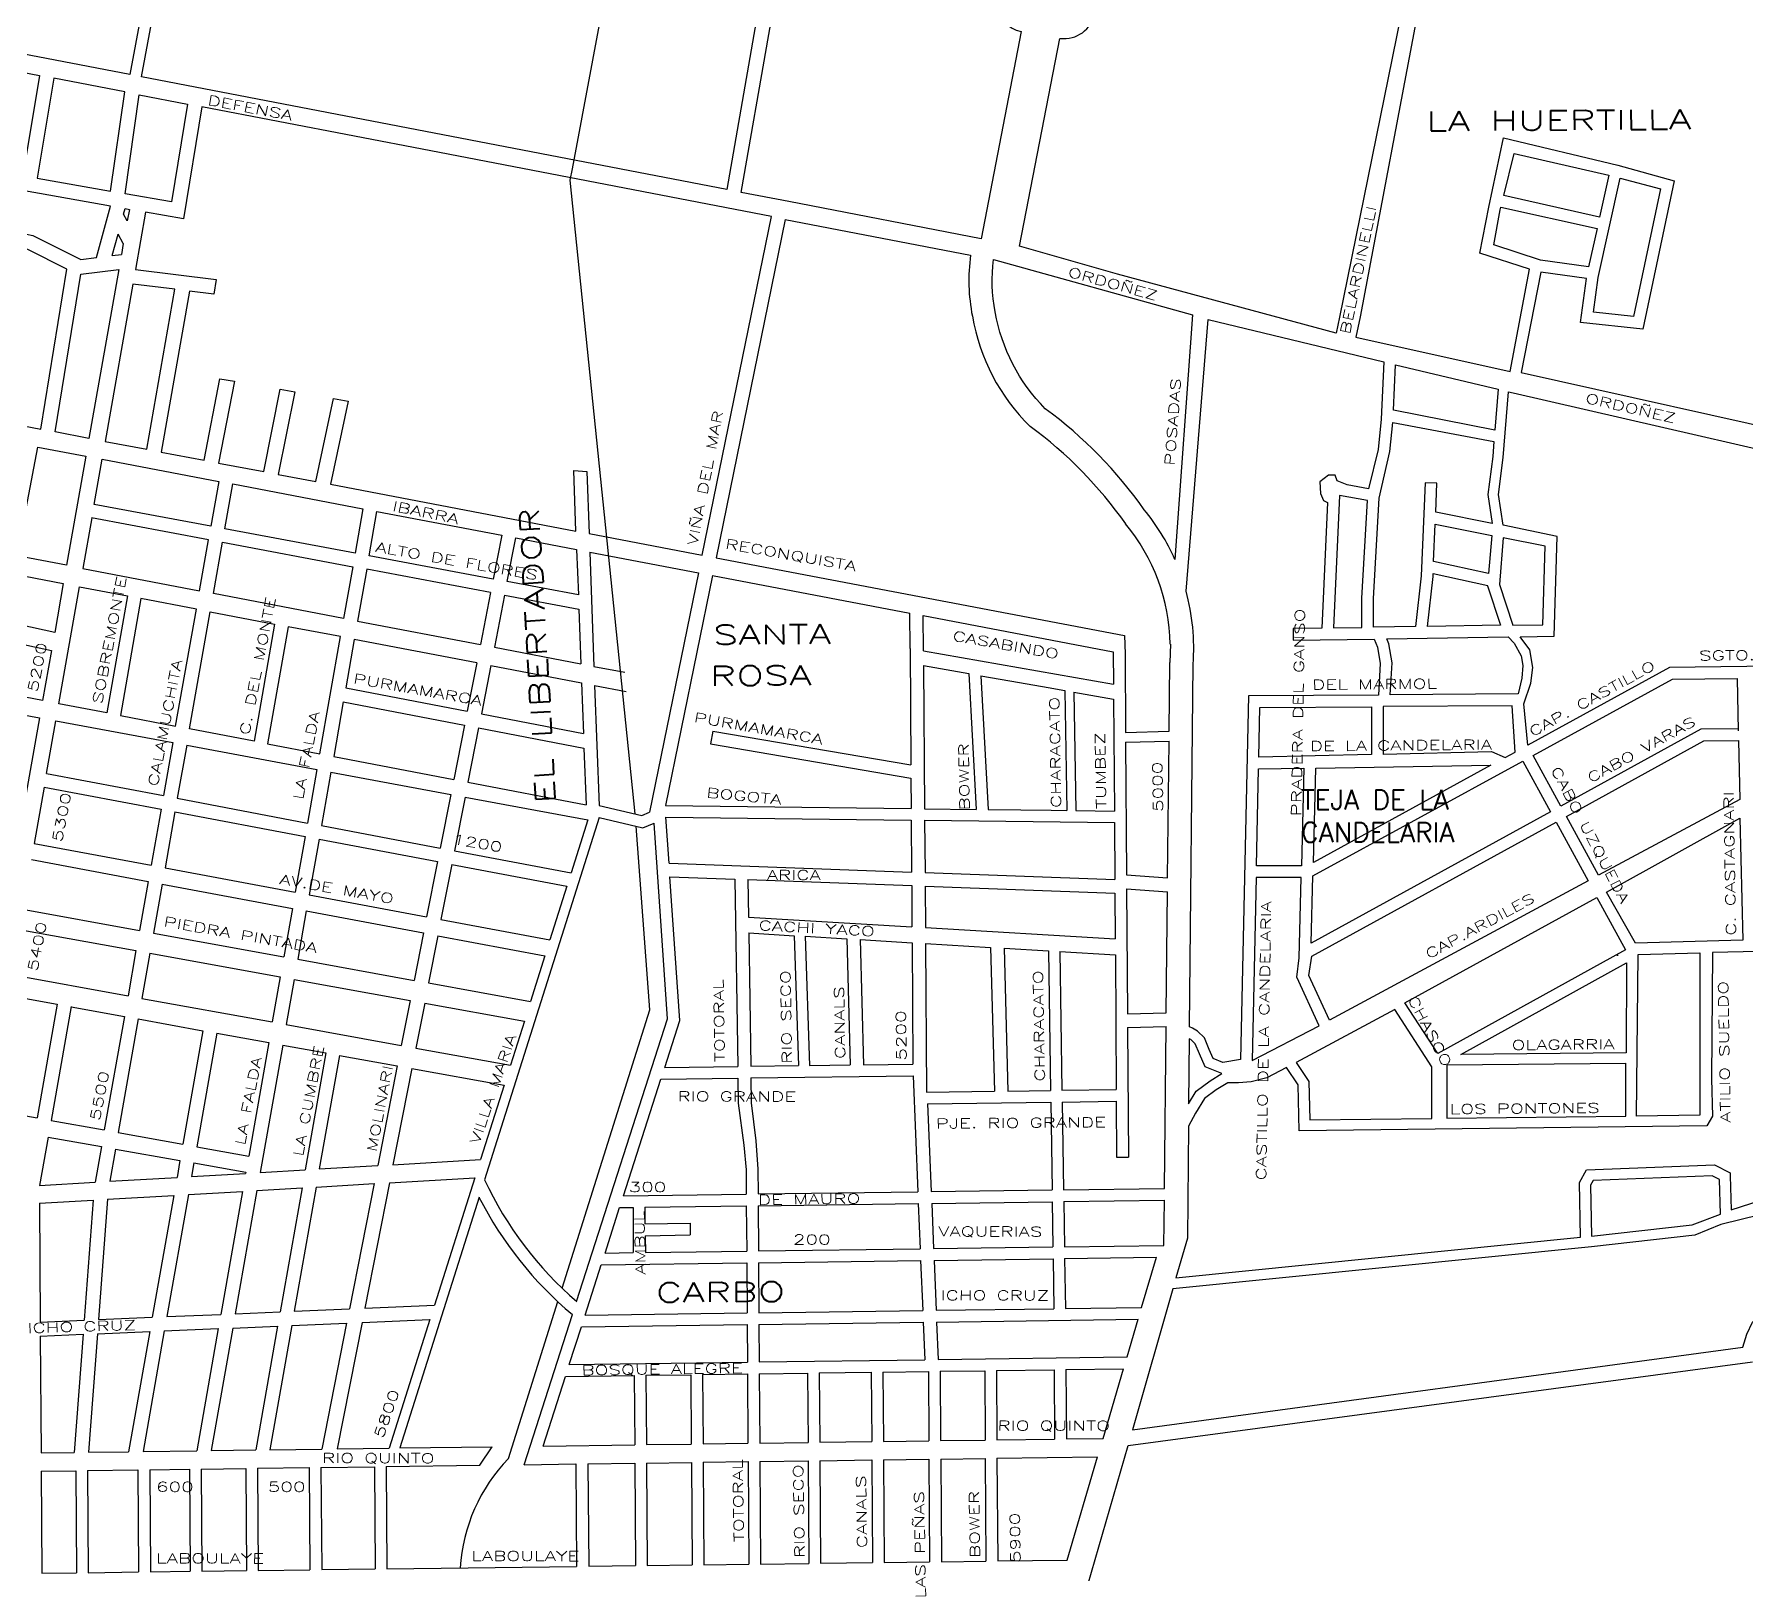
# Model space of a CAD drawing. Header units: millimetres. Extents: x 4374322 to 4409026, y 6503580 to 6534206.
# Drawn here: x 4384758 to 4386509, y 6516942 to 6518517 of the extents above; entities that cross this region are included whole.
import ezdxf

# ---------------------------------------------------------------- set-up
doc = ezdxf.new("R2010")
doc.units = ezdxf.units.MM
for name, color, linetype in [('CANAL', 252, 'Continuous'), ('LINEA CALLE', 252, 'Continuous'), ('NOMBRE BARRIO', 8, 'Continuous'), ('NOMBRE CALLE', 252, 'Continuous')]:
    doc.layers.add(name, color=color, linetype=linetype)
doc.styles.add('ROMANS', font='romans')

msp = doc.modelspace()

# ---------------------------------------------------------------- linework, layer by layer
at = {"layer": 'CANAL', "transparency": 33554687}
msp.add_line((4385242.8, 6517059.6), (4385293.5, 6517220.2), dxfattribs=at)
for points in [[(4385308.3, 6518379.2), (4385339.3, 6518543.3), (4385369.8, 6518823.6), (4385254.4, 6519023.9), (4385194, 6519124.2), (4385034.9, 6519175.5), (4384906.5, 6519228.5), (4384826, 6519305.9)], [(4385297.8, 6517233.9), (4385387.5, 6517518.6), (4385373.6, 6517706.7)]]:
    msp.add_lwpolyline(points, dxfattribs=at)
msp.add_arc((4385369.9, 6516936.8), 176.7, 135.9764, 176.4483, dxfattribs=at)
at = {"layer": 'LINEA CALLE', "transparency": 33554687}
for p, q in [((4386203.5, 6518770.7), (4386093.2, 6518227.6)), ((4386217, 6518770.8), (4386114.3, 6518228)), ((4384821.3, 6518288.5), (4384835.7, 6518341.2)), ((4384849, 6518332.9), (4384850.6, 6518338.6)), ((4384852.9, 6518326), (4384849, 6518332.9)), ((4384850.6, 6518338.6), (4384855, 6518337.8)), ((4384855, 6518337.8), (4384852.9, 6518326)), ((4385526.2, 6518327.6), (4385455.4, 6517981.4)), ((4385526.2, 6518327.6), (4385715.8, 6518291.1)), ((4384837.4, 6518290.5), (4384843.4, 6518312.4)), ((4384848.8, 6518302.9), (4384843.4, 6518312.4)), ((4384837.4, 6518290.5), (4384846.9, 6518291.7)), ((4384848.8, 6518302.9), (4384846.9, 6518291.7)), ((4385326.1, 6517987.2), (4385330.4, 6517870.2)), ((4385326.1, 6517987.2), (4385437.5, 6517966)), ((4385455.4, 6517981.4), (4385873.4, 6517901.9)), ((4385437.5, 6517966), (4385387.4, 6517720.9)), ((4385451.7, 6517963.3), (4385403.6, 6517727.8)), ((4385451.7, 6517963.3), (4385653.7, 6517924.8)), ((4385224.7, 6517945.8), (4385214.2, 6517892.5)), ((4385239, 6517943.1), (4385228.5, 6517889.7)), ((4385239, 6517943.1), (4385315, 6517928.9)), ((4385315, 6517928.9), (4385317.1, 6517872.7)), ((4385653.9, 6517888.5), (4385653.7, 6517924.8)), ((4385667.6, 6517886.1), (4385667.4, 6517922.2)), ((4385667.4, 6517922.2), (4385861.8, 6517885.2)), ((4385228.5, 6517889.7), (4385317.1, 6517872.7)), ((4385653.9, 6517888.5), (4385654.7, 6517769.4)), ((4385667.6, 6517886.1), (4385862, 6517851.9)), ((4385873.4, 6517901.9), (4385873.8, 6517882.9)), ((4385920.2, 6517893), (4385919.7, 6517874.2)), ((4385210.5, 6517873.8), (4385200.7, 6517824.3)), ((4385224.9, 6517871), (4385215.2, 6517821.5)), ((4385224.9, 6517871), (4385317.8, 6517853.2)), ((4385330.4, 6517870.2), (4385362, 6517864.1)), ((4385667.7, 6517871), (4385713.9, 6517862.8)), ((4385667.7, 6517871), (4385668.7, 6517724.5)), ((4385861.8, 6517885.2), (4385862, 6517851.9)), ((4385873.8, 6517882.9), (4385874.3, 6517802.7)), ((4385919, 6517803.9), (4385919.7, 6517874.2)), ((4385317.8, 6517853.2), (4385319.7, 6517801.4)), ((4385331.1, 6517850.7), (4385363.4, 6517844.5)), ((4385331.1, 6517850.7), (4385335.6, 6517727.8)), ((4385713.9, 6517862.8), (4385721.4, 6517723.8)), ((4385726.4, 6517860.6), (4385765.7, 6517853.7)), ((4385726.4, 6517860.6), (4385733.8, 6517723.7)), ((4385765.7, 6517853.7), (4385795.3, 6517848.5)), ((4385073.9, 6517833.8), (4385064.1, 6517778.1)), ((4385073.7, 6517833.9), (4385197.9, 6517810)), ((4385795.3, 6517848.5), (4385812.1, 6517845.6)), ((4385812.1, 6517845.6), (4385814.2, 6517722.7)), ((4385821.5, 6517843.9), (4385862.1, 6517836.8)), ((4385821.5, 6517843.9), (4385823.6, 6517722.6)), ((4385862.1, 6517836.8), (4385862.9, 6517722.1)), ((4385215.2, 6517821.5), (4385319.7, 6517801.4)), ((4385197.9, 6517810), (4385187, 6517754.5)), ((4385212.4, 6517807.3), (4385201.5, 6517751.8)), ((4385212.4, 6517807.3), (4385320.2, 6517786.6)), ((4385452, 6517803.9), (4385449.8, 6517790.9)), ((4385452, 6517803.9), (4385654.7, 6517769.4)), ((4385874.3, 6517802.7), (4385919, 6517803.9)), ((4384899.4, 6517792.2), (4384889.8, 6517737.9)), ((4384913.7, 6517789.5), (4384904.1, 6517735.2)), ((4384913.7, 6517789.5), (4385047, 6517764.7)), ((4384996.3, 6517791.1), (4385049.8, 6517780.8)), ((4385320.2, 6517786.6), (4385322.4, 6517728.6)), ((4385449.8, 6517790.9), (4385654.8, 6517755.9)), ((4385874.4, 6517792.5), (4385918.9, 6517793.7)), ((4385874.4, 6517792.5), (4385875.3, 6517656.9)), ((4385917.4, 6517653.8), (4385918.9, 6517793.7)), ((4385047, 6517764.7), (4385037.3, 6517709.9)), ((4385064.1, 6517778.1), (4385187, 6517754.5)), ((4384767.9, 6517746.7), (4384757.7, 6517689.1)), ((4384767.9, 6517746.7), (4384887.4, 6517724)), ((4384770.3, 6517760.6), (4384889.8, 6517737.9)), ((4385061.2, 6517762.1), (4385051.5, 6517707.2)), ((4385061.2, 6517762.1), (4385184, 6517739.2)), ((4385201.5, 6517751.8), (4385322.4, 6517728.6)), ((4385654.8, 6517755.9), (4385655, 6517724.7)), ((4384904.1, 6517735.2), (4385037.3, 6517709.9)), ((4385184, 6517739.2), (4385173.1, 6517684.2)), ((4385198.5, 6517736.5), (4385187.7, 6517681.4)), ((4385198.5, 6517736.5), (4385324.3, 6517713.1)), ((4384887.4, 6517724), (4384877.3, 6517666.7)), ((4384901.6, 6517721.3), (4384891.5, 6517664)), ((4384901.6, 6517721.3), (4385034.8, 6517696.1)), ((4385335.6, 6517715.4), (4385218.5, 6517344.8)), ((4385324.3, 6517713.1), (4385307.1, 6517658.8)), ((4385403.6, 6517727.8), (4385655, 6517724.7)), ((4385407.2, 6517668.8), (4385404, 6517716)), ((4385404, 6517716), (4385655.1, 6517712.9)), ((4385655.1, 6517712.9), (4385655.5, 6517659.7)), ((4385668.7, 6517724.5), (4385721.4, 6517723.8)), ((4385668.8, 6517712.7), (4385669.2, 6517659.1)), ((4385668.8, 6517712.7), (4385863, 6517710.3)), ((4385733.8, 6517723.7), (4385767.1, 6517723.3)), ((4385767.1, 6517723.3), (4385798.1, 6517722.9)), ((4385798.1, 6517722.9), (4385814.2, 6517722.7)), ((4385823.6, 6517722.6), (4385862.9, 6517722.1)), ((4385034.8, 6517696.1), (4385024.8, 6517639)), ((4385049.1, 6517693.4), (4385039, 6517636.4)), ((4385049.1, 6517693.4), (4385170.4, 6517670.4)), ((4385051.5, 6517707.2), (4385173.1, 6517684.2)), ((4385405.6, 6517509.4), (4385391.9, 6517709.6)), ((4385863, 6517710.3), (4385863.4, 6517652)), ((4384757.7, 6517689.1), (4384877.3, 6517666.7)), ((4385187.7, 6517681.4), (4385307.1, 6517658.8)), ((4384754.8, 6517672.6), (4384874.4, 6517650.2)), ((4384891.5, 6517664), (4385024.8, 6517639)), ((4385170.4, 6517670.4), (4385159.2, 6517613.8)), ((4385185, 6517667.6), (4385173.9, 6517611.1)), ((4385185, 6517667.6), (4385302.8, 6517645.2)), ((4385407.2, 6517668.8), (4385655.5, 6517659.7)), ((4385669.2, 6517659.1), (4385863.4, 6517652)), ((4384874.4, 6517650.2), (4384865.5, 6517599.9)), ((4384888.6, 6517647.5), (4384879.7, 6517597.3)), ((4384888.6, 6517647.5), (4385021.9, 6517622.6)), ((4385302.8, 6517645.2), (4385285.4, 6517590.2)), ((4385408.1, 6517655), (4385474.7, 6517652.5)), ((4385418.2, 6517507.9), (4385408.1, 6517655)), ((4385474.7, 6517652.5), (4385477.5, 6517460.9)), ((4385488, 6517652.1), (4385655.6, 6517645.9)), ((4385488, 6517652.1), (4385488.5, 6517613.7)), ((4385655.6, 6517645.9), (4385655.8, 6517603.7)), ((4385669.3, 6517645.4), (4385669.5, 6517602.9)), ((4385669.3, 6517645.4), (4385863.4, 6517638.2)), ((4385875.3, 6517656.9), (4385917.4, 6517653.8)), ((4385875.4, 6517642.6), (4385876.3, 6517514.6)), ((4385875.4, 6517642.6), (4385917.3, 6517639.5)), ((4385039, 6517636.4), (4385159.2, 6517613.8)), ((4385863.4, 6517638.2), (4385863.8, 6517591.3)), ((4385916, 6517515.7), (4385917.3, 6517639.5)), ((4384745.8, 6517621.7), (4384865.5, 6517599.9)), ((4385021.9, 6517622.6), (4385013.1, 6517573.1)), ((4385036.1, 6517619.9), (4385027.4, 6517570.5)), ((4385036.1, 6517619.9), (4385156, 6517597.4)), ((4385173.9, 6517611.1), (4385285.4, 6517590.2)), ((4385488.5, 6517613.7), (4385655.8, 6517603.7)), ((4384742.1, 6517601.1), (4384861.8, 6517579.3)), ((4384879.7, 6517597.3), (4385013.1, 6517573.1)), ((4385156, 6517597.4), (4385146.4, 6517548.9)), ((4385170.7, 6517594.6), (4385161.2, 6517546.2)), ((4385170.7, 6517594.6), (4385280.3, 6517574.1)), ((4385488.8, 6517597.4), (4385490.8, 6517461)), ((4385488.8, 6517597.4), (4385535.4, 6517594.6)), ((4385535.4, 6517594.6), (4385539.7, 6517461.7)), ((4385546.6, 6517594), (4385589, 6517591.4)), ((4385546.6, 6517594), (4385550.9, 6517461.9)), ((4385589, 6517591.4), (4385592.5, 6517462.4)), ((4385602.7, 6517590.6), (4385655.9, 6517587.4)), ((4385602.7, 6517590.6), (4385606.2, 6517462.6)), ((4385669.5, 6517602.9), (4385863.8, 6517591.3)), ((4384861.8, 6517579.3), (4384853.7, 6517533.1)), ((4384876.1, 6517576.8), (4384867.9, 6517530.5)), ((4384876.1, 6517576.8), (4385009.5, 6517552.5)), ((4385027.4, 6517570.5), (4385146.4, 6517548.9)), ((4385280.3, 6517574.1), (4385265.5, 6517527.3)), ((4385655.9, 6517587.4), (4385656.8, 6517463.3)), ((4385669.6, 6517586.6), (4385670.7, 6517434.5)), ((4385669.6, 6517586.6), (4385736.2, 6517582.6)), ((4385736.2, 6517582.6), (4385740.2, 6517435.5)), ((4385750, 6517581.8), (4385795.4, 6517579.1)), ((4385750, 6517581.8), (4385753.9, 6517435.6)), ((4385795.4, 6517579.1), (4385797.6, 6517436.2)), ((4385807.1, 6517578.4), (4385863.9, 6517575)), ((4385807.1, 6517578.4), (4385809.3, 6517436.4)), ((4385863.9, 6517575), (4385864.8, 6517437.2)), ((4386377.2, 6517574.7), (4386378.5, 6517574.7)), ((4384734, 6517554.8), (4384853.7, 6517533.1)), ((4385009.5, 6517552.5), (4385001.3, 6517506.3)), ((4385023.8, 6517549.9), (4385015.6, 6517503.7)), ((4385023.8, 6517549.9), (4385142.4, 6517528.4)), ((4385161.2, 6517546.2), (4385265.5, 6517527.3)), ((4384730.3, 6517533.8), (4384781.3, 6517524.5)), ((4384781.3, 6517524.7), (4384760.7, 6517408.2)), ((4384795.6, 6517522.2), (4384775, 6517405.6)), ((4384795.5, 6517521.9), (4384850, 6517512)), ((4384867.9, 6517530.5), (4385001.3, 6517506.3)), ((4385142.4, 6517528.4), (4385133.3, 6517482.3)), ((4385157.2, 6517525.7), (4385148.1, 6517479.6)), ((4385157.2, 6517525.7), (4385259.2, 6517507.2)), ((4384850, 6517512), (4384829.4, 6517395.8)), ((4384864.2, 6517509.4), (4384843.7, 6517393.2)), ((4384864.2, 6517509.4), (4384930.3, 6517497.4)), ((4385015.6, 6517503.7), (4385133.3, 6517482.3)), ((4385259.2, 6517507.2), (4385244.9, 6517462)), ((4385312.7, 6517220.3), (4385405.6, 6517509.4)), ((4385402.8, 6517459.8), (4385418.2, 6517507.9)), ((4385876.3, 6517514.6), (4385916, 6517515.7)), ((4385876.4, 6517500.7), (4385915.9, 6517501.8)), ((4385876.4, 6517500.7), (4385877.2, 6517368.1)), ((4385914.2, 6517335.9), (4385915.9, 6517501.8)), ((4384930.3, 6517497.4), (4384909.8, 6517381.3)), ((4384944.5, 6517494.8), (4384924, 6517378.7)), ((4384944.5, 6517494.8), (4384997.6, 6517485.2)), ((4384997.6, 6517485.2), (4384977.1, 6517369.1)), ((4385011.9, 6517482.6), (4384988.9, 6517352.3)), ((4385011.9, 6517482.6), (4385056.1, 6517474.6)), ((4385056.1, 6517474.6), (4385035, 6517355)), ((4385069.9, 6517472.1), (4385049.3, 6517355.9)), ((4385069.9, 6517472.1), (4385129.2, 6517461.3)), ((4385148.1, 6517479.6), (4385244.9, 6517462)), ((4385129.2, 6517461.3), (4385109.1, 6517359.3)), ((4385144, 6517458.6), (4385124.7, 6517360.3)), ((4385144, 6517458.6), (4385238.4, 6517441.5)), ((4385360.6, 6517328.4), (4385398.9, 6517447.8)), ((4385398.9, 6517447.8), (4385477.7, 6517448.9)), ((4385402.8, 6517459.8), (4385477.5, 6517460.9)), ((4385477.7, 6517448.9), (4385478.1, 6517423.3)), ((4385490.8, 6517461), (4385539.7, 6517461.7)), ((4385490.9, 6517449), (4385656.9, 6517451.3)), ((4385490.9, 6517449), (4385491.3, 6517423.5)), ((4385550.9, 6517461.9), (4385592.5, 6517462.4)), ((4385606.2, 6517462.6), (4385656.8, 6517463.3)), ((4385656.9, 6517451.3), (4385661.8, 6517332.5)), ((4385238.4, 6517441.5), (4385214.4, 6517365.5)), ((4385670.7, 6517434.5), (4385740.2, 6517435.5)), ((4385753.9, 6517435.6), (4385797.6, 6517436.2)), ((4385809.3, 6517436.4), (4385864.8, 6517437.2)), ((4384709.7, 6517417.4), (4384760.7, 6517408.2)), ((4385478.1, 6517423.3), (4385483.7, 6517380.2)), ((4385491.3, 6517423.5), (4385496.2, 6517384.8)), ((4385671.8, 6517422.5), (4385797.8, 6517424.2)), ((4385671.8, 6517422.5), (4385675.5, 6517332.7)), ((4385797.8, 6517424.2), (4385799.2, 6517334.4)), ((4385809.5, 6517424.4), (4385864.9, 6517425.2)), ((4385809.5, 6517424.4), (4385810.9, 6517334.5)), ((4385864.9, 6517425.2), (4385865.2, 6517368.1)), ((4384775, 6517405.6), (4384829.4, 6517395.8)), ((4384772, 6517388.4), (4384763.2, 6517339.1)), ((4384772, 6517388.4), (4384826.4, 6517378.8)), ((4384826.4, 6517378.8), (4384820, 6517342.4)), ((4384843.7, 6517393.2), (4384909.8, 6517381.3)), ((4384924, 6517378.7), (4384977.1, 6517369.1)), ((4385483.7, 6517380.2), (4385486.1, 6517354.9)), ((4385496.2, 6517384.8), (4385498.1, 6517355.7)), ((4384840.7, 6517376.3), (4384834.9, 6517343.3)), ((4384840.7, 6517376.3), (4384906.8, 6517364.6)), ((4384906.8, 6517364.6), (4384903.8, 6517347.3)), ((4384921.1, 6517362.1), (4384918.7, 6517348.2)), ((4384921.1, 6517362.1), (4384974.2, 6517352.7)), ((4385124.7, 6517360.3), (4385214.4, 6517365.5)), ((4385865.2, 6517368.1), (4385877.2, 6517368.1)), ((4384834.9, 6517343.3), (4384903.8, 6517347.3)), ((4384918.7, 6517348.2), (4384974, 6517351.4)), ((4384974.2, 6517352.7), (4384974, 6517351.4)), ((4384988.9, 6517352.3), (4385035, 6517355)), ((4385049.3, 6517355.9), (4385109.1, 6517359.3)), ((4385121.1, 6517341.8), (4385208.5, 6517346.9)), ((4385208.5, 6517346.9), (4385167.2, 6517216.4)), ((4385486.1, 6517354.9), (4385486.3, 6517330.1)), ((4385498.1, 6517355.7), (4385498.3, 6517330.3)), ((4384763.2, 6517339.1), (4384820, 6517342.4)), ((4384832.6, 6517325), (4384900.5, 6517328.9)), ((4384900.5, 6517328.9), (4384878.5, 6517204.2)), ((4384915.4, 6517329.8), (4384893.3, 6517204.8)), ((4384915.4, 6517329.8), (4384970.7, 6517333)), ((4384970.7, 6517333), (4384948.5, 6517207.1)), ((4384985.6, 6517333.9), (4384963.3, 6517207.8)), ((4384985.6, 6517333.9), (4385031.7, 6517336.6)), ((4385031.7, 6517336.6), (4385009.3, 6517209.7)), ((4385046.1, 6517337.4), (4385023.6, 6517210.3)), ((4385046.1, 6517337.4), (4385105.4, 6517340.9)), ((4385105.4, 6517340.9), (4385080.2, 6517212.7)), ((4385121.1, 6517341.8), (4385096, 6517213.4)), ((4385212.8, 6517326.9), (4385131.7, 6517070.4)), ((4385360.6, 6517328.4), (4385486.3, 6517330.1)), ((4385498.3, 6517330.3), (4385661.8, 6517332.5)), ((4385675.5, 6517332.7), (4385799.2, 6517334.4)), ((4385810.9, 6517334.5), (4385914.2, 6517335.9)), ((4384763, 6517320.9), (4384818, 6517324.1)), ((4384763, 6517320.9), (4384763.8, 6517199.3)), ((4384818, 6517324.1), (4384808.8, 6517201.2)), ((4384832.6, 6517325), (4384823.4, 6517201.8)), ((4385341.8, 6517269.9), (4385356.7, 6517316.4)), ((4385356.7, 6517316.4), (4385370.4, 6517316.5)), ((4385370.4, 6517316.5), (4385370.7, 6517270.3)), ((4385382.4, 6517316.7), (4385486.3, 6517318.1)), ((4385382.4, 6517316.7), (4385382.6, 6517299.6)), ((4385486.3, 6517318.1), (4385486.7, 6517271.8)), ((4385498.3, 6517318.3), (4385662.3, 6517320.5)), ((4385498.3, 6517318.3), (4385498.7, 6517272)), ((4385662.3, 6517320.5), (4385664.2, 6517274.2)), ((4385676, 6517320.7), (4385799.4, 6517322.4)), ((4385676, 6517320.7), (4385677.9, 6517274.4)), ((4385799.4, 6517322.4), (4385800.1, 6517276.1)), ((4385811.1, 6517322.5), (4385914.1, 6517323.9)), ((4385811.1, 6517322.5), (4385811.8, 6517276.3)), ((4385913.6, 6517277.6), (4385914.1, 6517323.9)), ((4385382.4, 6517299.6), (4385428.7, 6517300.5)), ((4385428.7, 6517300.5), (4385429, 6517288.5)), ((4385382.7, 6517287.6), (4385429, 6517288.5)), ((4385382.7, 6517287.6), (4385383.1, 6517270.4)), ((4385498.7, 6517272), (4385664.2, 6517274.2)), ((4385677.9, 6517274.4), (4385800.1, 6517276.1)), ((4385811.8, 6517276.3), (4385913.6, 6517277.6)), ((4385321.4, 6517206.4), (4385337.9, 6517257.8)), ((4385337.9, 6517257.8), (4385486.7, 6517259.8)), ((4385341.8, 6517269.9), (4385370.7, 6517270.3)), ((4385383.1, 6517270.4), (4385486.7, 6517271.8)), ((4385486.7, 6517259.8), (4385487.1, 6517208.6)), ((4385498.7, 6517260), (4385664.7, 6517262.3)), ((4385498.7, 6517260), (4385499.1, 6517208.8)), ((4385664.7, 6517262.3), (4385666.9, 6517211.1)), ((4385678.4, 6517262.4), (4385800.3, 6517264.1)), ((4385678.4, 6517262.4), (4385680.5, 6517211.3)), ((4385800.3, 6517264.1), (4385801.1, 6517212.9)), ((4385812, 6517264.3), (4385906, 6517265.5)), ((4385812, 6517264.3), (4385812.8, 6517213.1)), ((4385890.8, 6517214.1), (4385906, 6517265.5)), ((4384823.4, 6517201.8), (4384878.5, 6517204.2)), ((4384893.3, 6517204.8), (4384948.5, 6517207.1)), ((4384963.3, 6517207.8), (4385009.3, 6517209.7)), ((4385023.6, 6517210.3), (4385080.2, 6517212.7)), ((4385096, 6517213.4), (4385167.2, 6517216.4)), ((4385259.1, 6517053.3), (4385308.4, 6517207)), ((4385321.4, 6517206.4), (4385487.1, 6517208.6)), ((4385499.1, 6517208.8), (4385666.9, 6517211.1)), ((4385680.5, 6517211.3), (4385801.1, 6517212.9)), ((4385812.8, 6517213.1), (4385890.8, 6517214.1)), ((4384763.8, 6517199.3), (4384808.8, 6517201.2)), ((4384763.9, 6517184.8), (4384807.7, 6517186.7)), ((4384807.7, 6517186.7), (4384798.7, 6517065.8)), ((4384822.3, 6517187.3), (4384813.2, 6517066)), ((4384822.3, 6517187.3), (4384875.9, 6517189.5)), ((4384875.9, 6517189.5), (4384854.2, 6517066.6)), ((4384890.8, 6517190.2), (4384869, 6517066.8)), ((4384890.8, 6517190.2), (4384945.9, 6517192.5)), ((4384945.9, 6517192.5), (4384923.9, 6517067.5)), ((4384960.8, 6517193.1), (4384938.6, 6517067.7)), ((4384960.8, 6517193.1), (4385006.7, 6517195.1)), ((4385006.7, 6517195.1), (4384984.4, 6517068.4)), ((4385021.1, 6517195.7), (4384998.6, 6517068.6)), ((4385021.1, 6517195.7), (4385077.3, 6517198.1)), ((4385077.3, 6517198.1), (4385051.9, 6517069.3)), ((4385093.1, 6517198.7), (4385067.8, 6517069.5)), ((4385093.1, 6517198.7), (4385162.6, 6517201.7)), ((4385162.6, 6517201.7), (4385121, 6517070.2)), ((4385305.1, 6517155.7), (4385317.5, 6517194.3)), ((4385317.5, 6517194.3), (4385487.2, 6517196.6)), ((4385487.2, 6517196.6), (4385487.4, 6517158.2)), ((4385499.2, 6517196.8), (4385667.4, 6517199.1)), ((4385499.2, 6517196.8), (4385499.4, 6517158.4)), ((4385667.4, 6517199.1), (4385669, 6517160.7)), ((4385681, 6517199.3), (4385887.2, 6517202.1)), ((4385681, 6517199.3), (4385682.6, 6517160.9)), ((4385875.9, 6517163.5), (4385887.2, 6517202.1)), ((4384763.9, 6517184.8), (4384764.7, 6517065.4)), ((4385305.1, 6517155.7), (4385487.4, 6517158.2)), ((4385499.4, 6517158.4), (4385669, 6517160.7)), ((4385682.6, 6517160.9), (4385875.9, 6517163.5)), ((4385742.2, 6517149.7), (4385801.3, 6517150.5)), ((4385801.3, 6517150.5), (4385801.8, 6517079.5)), ((4385813.3, 6517150.7), (4385872.3, 6517151.5)), ((4385813.3, 6517150.7), (4385813.8, 6517079.7)), ((4385851.3, 6517080.2), (4385872.3, 6517151.5)), ((4385278.3, 6517072.4), (4385301.2, 6517143.7)), ((4385301.2, 6517143.7), (4385371.6, 6517144.6)), ((4385371.6, 6517144.6), (4385372.1, 6517073.6)), ((4385383.6, 6517144.8), (4385429.5, 6517145.4)), ((4385383.6, 6517144.8), (4385384.1, 6517073.8)), ((4385429.5, 6517145.4), (4385430, 6517074.4)), ((4385441.5, 6517145.6), (4385487.5, 6517146.2)), ((4385441.5, 6517145.6), (4385442, 6517074.6)), ((4385487.5, 6517146.2), (4385488, 6517075.2)), ((4385499.5, 6517146.4), (4385549, 6517147.1)), ((4385499.5, 6517146.4), (4385500, 6517075.4)), ((4385549, 6517147.1), (4385549.5, 6517076.1)), ((4385561, 6517147.2), (4385614.1, 6517147.9)), ((4385561, 6517147.2), (4385561.5, 6517076.2)), ((4385614.1, 6517147.9), (4385614.6, 6517076.9)), ((4385626.1, 6517148.1), (4385672.6, 6517148.7)), ((4385626.1, 6517148.1), (4385626.6, 6517077.1)), ((4385672.6, 6517148.7), (4385673, 6517077.7)), ((4385684.6, 6517148.9), (4385730.2, 6517149.5)), ((4385684.6, 6517148.9), (4385685, 6517077.9)), ((4385730.2, 6517149.5), (4385730.6, 6517078.5)), ((4385742.2, 6517149.7), (4385742.6, 6517078.7)), ((4385813.8, 6517079.7), (4385851.6, 6517080.2)), ((4384764.7, 6517065.4), (4384798.7, 6517065.8)), ((4384813.2, 6517066), (4384854.2, 6517066.6)), ((4384869, 6517066.8), (4384923.9, 6517067.5)), ((4384938.6, 6517067.7), (4384984.4, 6517068.4)), ((4384998.6, 6517068.6), (4385051.9, 6517069.3)), ((4385067.8, 6517069.5), (4385121, 6517070.2)), ((4385131.7, 6517070.4), (4385226.4, 6517071.7)), ((4385213.8, 6517052.7), (4385226.4, 6517071.7)), ((4385278.3, 6517072.4), (4385372.1, 6517073.6)), ((4385384.1, 6517073.8), (4385430, 6517074.4)), ((4385442, 6517074.6), (4385488, 6517075.2)), ((4385500, 6517075.4), (4385549.5, 6517076.1)), ((4385561.5, 6517076.2), (4385614.6, 6517076.9)), ((4385626.6, 6517077.1), (4385673, 6517077.7)), ((4385685, 6517077.9), (4385730.6, 6517078.5)), ((4385742.6, 6517078.7), (4385801.8, 6517079.5)), ((4384764.8, 6517046.6), (4384800.2, 6517047.1)), ((4384764.8, 6517046.6), (4384765.5, 6516942.2)), ((4384800.2, 6517047.1), (4384800.9, 6516942.7)), ((4384812.2, 6517047.2), (4384863.8, 6517047.9)), ((4384812.2, 6517047.2), (4384812.9, 6516942.8)), ((4384863.8, 6517047.9), (4384864.5, 6516943.5)), ((4384875.8, 6517048.1), (4384916.6, 6517048.6)), ((4384875.8, 6517048.1), (4384876.5, 6516943.7)), ((4384916.6, 6517048.6), (4384917.3, 6516944.2)), ((4384928.6, 6517048.8), (4384974.1, 6517049.4)), ((4384928.6, 6517048.8), (4384929.3, 6516944.3)), ((4384974.1, 6517049.4), (4384974.8, 6516944.9)), ((4384986.1, 6517049.6), (4385039.1, 6517050.3)), ((4384986.1, 6517049.6), (4384986.8, 6516945.1)), ((4385039.1, 6517050.3), (4385039.8, 6516945.7)), ((4385051.1, 6517050.5), (4385105.7, 6517051.2)), ((4385051.1, 6517050.5), (4385051.8, 6516945.9)), ((4385105.7, 6517051.2), (4385106.4, 6516946.6)), ((4385117.7, 6517051.4), (4385213.8, 6517052.7)), ((4385117.7, 6517051.4), (4385118.4, 6516946.8)), ((4385259.1, 6517053.3), (4385311.8, 6517054)), ((4385311.8, 6517054), (4385312.5, 6516949.2)), ((4385324.3, 6517054.2), (4385372.2, 6517054.8)), ((4385324.3, 6517054.2), (4385325, 6516949.4)), ((4385372.2, 6517054.8), (4385372.9, 6516950)), ((4385384.2, 6517055), (4385430.1, 6517055.6)), ((4385384.2, 6517055), (4385384.9, 6516950.2)), ((4385430.1, 6517055.6), (4385430.8, 6516950.8)), ((4385442.1, 6517055.8), (4385488.1, 6517056.4)), ((4385442.1, 6517055.8), (4385442.8, 6516950.9)), ((4385488.1, 6517056.4), (4385488.8, 6516951.5)), ((4385500.1, 6517056.6), (4385549.6, 6517057.3)), ((4385500.1, 6517056.6), (4385500.8, 6516951.6)), ((4385549.6, 6517057.3), (4385550.3, 6516952.3)), ((4385561.6, 6517057.4), (4385614.7, 6517058.2)), ((4385561.6, 6517057.4), (4385562.3, 6516952.4)), ((4385614.7, 6517058.2), (4385615.4, 6516953.1)), ((4385626.7, 6517058.3), (4385673.2, 6517058.9)), ((4385626.7, 6517058.3), (4385627.4, 6516953.3)), ((4385673.2, 6517058.9), (4385673.9, 6516953.9)), ((4385685.2, 6517059.1), (4385730.8, 6517059.7)), ((4385685.2, 6517059.1), (4385685.9, 6516954)), ((4385730.8, 6517059.7), (4385731.5, 6516954.6)), ((4385742.8, 6517059.9), (4385845.7, 6517061.3)), ((4385742.8, 6517059.9), (4385743.5, 6516954.8)), ((4385814.6, 6516955.7), (4385845.7, 6517061.3)), ((4384765.5, 6516942.2), (4384800.9, 6516942.7)), ((4384812.9, 6516942.8), (4384864.5, 6516943.5)), ((4384876.5, 6516943.7), (4384917.3, 6516944.2)), ((4384929.3, 6516944.3), (4384974.8, 6516944.9)), ((4384986.8, 6516945.1), (4385039.8, 6516945.7)), ((4385051.8, 6516945.9), (4385106.4, 6516946.6)), ((4385118.4, 6516946.8), (4385312.5, 6516949.2)), ((4385325, 6516949.4), (4385372.9, 6516950)), ((4385384.9, 6516950.2), (4385430.8, 6516950.8)), ((4385442.8, 6516950.9), (4385488.8, 6516951.5)), ((4385500.8, 6516951.6), (4385550.3, 6516952.3)), ((4385562.3, 6516952.4), (4385615.4, 6516953.1)), ((4385627.4, 6516953.3), (4385673.9, 6516953.9)), ((4385685.9, 6516954), (4385731.5, 6516954.6)), ((4385743.5, 6516954.8), (4385814.6, 6516955.7))]:
    msp.add_line(p, q, dxfattribs=at)
for points in [[(4384936.2, 6518908.9), (4384855.6, 6518475.9), (4384439.3, 6518556.1), (4384513.3, 6518945), (4384623.7, 6518938.5), (4384936.2, 6518908.9)], [(4384992.6, 6518069.5), (4385009.5, 6518153.8), (4385024.3, 6518151.2), (4385007.3, 6518066.7), (4385045.9, 6518059.3), (4385064, 6518144.2), (4385078.8, 6518141.6), (4385060.7, 6518056.5), (4385312, 6518008.7), (4385309.8, 6518070.6), (4385323, 6518069.5), (4385325.4, 6518006.2), (4385441.2, 6517984.1), (4385512, 6518330.4), (4385163.6, 6518397.6), (4384929.3, 6518442.8), (4384910.3, 6518328), (4384871.7, 6518334.9), (4384861.4, 6518276.2), (4384943.7, 6518266), (4384941.6, 6518251.2), (4384916.4, 6518254.3), (4384887.6, 6518089.5), (4384931.4, 6518081.1), (4384947.7, 6518164.6), (4384962.5, 6518162), (4384946.2, 6518078.3)], [(4386261.3, 6518351.9), (4386271.9, 6518395), (4386368.7, 6518372.8), (4386359.3, 6518330)], [(4386394.2, 6518228.3), (4386353.2, 6518232.7), (4386358, 6518268), (4386380.5, 6518369.9), (4386421.7, 6518358.9)], [(4386251.1, 6518301.6), (4386257.7, 6518337.5), (4386258.4, 6518340.2), (4386356.8, 6518318.3), (4386348.2, 6518279.2), (4386298.8, 6518285.7)], [(4384727.5, 6518301.6), (4384694.7, 6518126.2), (4384764.3, 6518112.9), (4384791.1, 6518276.7), (4384751.2, 6518296.7)], [(4384779.1, 6518110.1), (4384805.5, 6518271.4), (4384844.1, 6518276.2), (4384813.6, 6518103.5)], [(4386251.2, 6518100.2), (4386250, 6518085), (4386245, 6518046), (4386249.5, 6518016.3), (4386191.7, 6518027.9), (4386193, 6518057.5), (4386181, 6518058), (4386177, 6517963), (4386171.1, 6517910.9), (4386128, 6517910.2), (4386128, 6517939.7), (4386134, 6518042.3), (4386144.9, 6518090), (4386147.8, 6518119.9)], [(4384790.7, 6517973.7), (4384740.3, 6517983.3), (4384761.5, 6518094.6), (4384810.4, 6518085.3)], [(4384818.9, 6518036), (4384827.1, 6518082.1), (4384946.6, 6518059.4), (4384938.5, 6518013.6)], [(4384952.8, 6518010.9), (4384960.9, 6518056.9), (4385094, 6518031.3), (4385086, 6517986)], [(4386093.3, 6518045.2), (4386093.3, 6518045.2), (4386093.3, 6518045.2), (4386087.1, 6517909.6), (4386116, 6517910.1), (4386116, 6517940), (4386121.8, 6518040)], [(4385100.3, 6517983.3), (4385108.3, 6518028.6), (4385236.2, 6518004.3), (4385227.4, 6517959.6)], [(4386245.9, 6517965.2), (4386189.6, 6517977.5), (4386191.2, 6518015.7), (4386249, 6518004.2)], [(4385074.3, 6517919.3), (4384941.1, 6517944.8), (4384950.3, 6517997.2), (4385083.6, 6517972.2)], [(4385314.5, 6517943.3), (4385241.7, 6517956.9), (4385250.4, 6518001.6), (4385312.7, 6517989.7)], [(4386260.8, 6518001.8), (4386257, 6517954), (4386270.6, 6517912.4), (4386301.3, 6517912.8), (4386303.7, 6517993.2)], [(4384787.4, 6517954.9), (4384778.6, 6517905), (4384660.1, 6517930.8), (4384668.5, 6517977.7)], [(4386183.2, 6517911.1), (4386189, 6517962.1), (4386189.1, 6517965.3), (4386244.9, 6517953.1), (4386244.8, 6517952.6), (4386258, 6517912.2)], [(4384782.9, 6517832), (4384804.1, 6517951.7), (4384853.2, 6517942.3), (4384832, 6517822.6)], [(4384902.4, 6517809.1), (4384923.6, 6517928.8), (4384866.9, 6517939.7), (4384845.8, 6517820)], [(4384916.7, 6517806.4), (4384937.8, 6517926.1), (4385003.7, 6517913.4), (4384982.6, 6517793.7)], [(4384647, 6517858.1), (4384656.7, 6517912.1), (4384775.3, 6517886.3), (4384766.3, 6517835.2)], [(4386145.2, 6517841), (4386147.1, 6517873.7), (4386143.6, 6517893.3), (4386141.6, 6517898.4), (4386265.7, 6517900.3), (4386272, 6517894), (4386279, 6517881), (4386281, 6517871), (4386280, 6517858), (4386276.2, 6517842)], [(4386126, 6517780.1), (4386010.7, 6517777.4), (4386011.7, 6517828.1), (4386126, 6517828.9)], [(4386358.3, 6517656.4), (4386325.4, 6517716.7), (4386466.1, 6517794), (4386501.5, 6517794.2), (4386502.8, 6517734.1)], [(4386008.3, 6517666), (4386010.4, 6517765.2), (4386056.9, 6517766), (4386054.4, 6517666)], [(4386309.2, 6517721.5), (4386064.4, 6517587), (4386066.1, 6517655.7), (4386280.9, 6517773.2)], [(4386396.1, 6517587.1), (4386366.5, 6517639.2), (4386503, 6517715), (4386505.9, 6517590.1)], [(4386004, 6517467), (4386072.3, 6517502.5), (4386049.7, 6517552.1), (4386052, 6517571.9), (4386054.1, 6517654), (4386008.1, 6517654)], [(4386462, 6517410.9), (4386462, 6517410.9), (4386397.2, 6517410.1), (4386399, 6517575.2), (4386462, 6517576.9)], [(4386187.9, 6517407.6), (4386187.6, 6517460.5), (4386150, 6517519), (4386048.9, 6517465), (4386061.9, 6517445.4), (4386062.8, 6517406.1)], [(4385881.5, 6517089.1), (4386506.1, 6517173.6), (4386510, 6517187), (4386516, 6517199), (4386523, 6517207), (4386527, 6517217), (4386543.1, 6517313.8), (4386483.4, 6517299.1), (4386457, 6517288), (4386351.2, 6517276.1), (4385922.7, 6517233.1)]]:
    msp.add_lwpolyline(points, close=True, dxfattribs=at)
for points in [[(4385550.7, 6518841.4), (4385525.3, 6518696.3), (4385423.7, 6518714.9), (4385421, 6518700.1), (4385522.8, 6518681.5), (4385466.3, 6518358.1), (4384867.5, 6518473.6), (4384948.3, 6518907.7), (4385394.6, 6518865.4), (4385493.2, 6518852.9, -0.03526), (4385550.7, 6518841.4, -0.03526)], [(4385807.6, 6518512.8, 0.384159), (4385843, 6518538.1), (4385848, 6518560.7, -0.159744), (4385883.4, 6518609.9), (4385982, 6518681.7), (4386059.6, 6518738.3, -0.134653), (4386135.4, 6518767.1, -0.020598), (4386203.5, 6518770.7, -0.020598)], [(4385893.5, 6518030.5, 0.080996), (4385792.2, 6518133.9, -0.155779), (4385741.1, 6518233, -0.083205), (4385739.3, 6518286.5), (4385943, 6518230), (4385924.9, 6517979.6, 0.067315), (4385893.5, 6518030.5)]]:
    msp.add_lwpolyline(points, format="xyb", dxfattribs=at)
for points in [[(4385481, 6518355.2), (4385537.5, 6518678.8), (4385736, 6518642.5, -0.169351), (4385751.2, 6518592.4), (4385745.2, 6518550.8, 0.405052), (4385767.6, 6518519.8), (4385726.7, 6518307.8), (4385529.9, 6518345.8)], [(4385939.7, 6517501.3), (4385943.5, 6517872.4, 0.084794), (4385936.3, 6517947.3), (4385959, 6518225), (4386138.8, 6518181.8), (4386136, 6518123), (4386133, 6518092), (4386123, 6518052), (4386101, 6518056), (4386091, 6518060), (4386089, 6518066), (4386082, 6518066), (4386073, 6518059), (4386074, 6518047), (4386077, 6518040), (4386081, 6518038), (4386075.1, 6517909.4), (4386045.8, 6517909), (4386046, 6517897), (4386128.7, 6517898.2), (4386132, 6517890), (4386135, 6517873), (4386133.2, 6517840.9), (4386000, 6517840), (4385992, 6517468), (4385974, 6517465), (4385964, 6517469), (4385960, 6517478), (4385955, 6517490), (4385948, 6517497), (4385943, 6517500)]]:
    msp.add_lwpolyline(points, format="xyb", close=True, dxfattribs=at)
for points in [[(4385866, 6518271.5), (4385766, 6518300.3), (4385807, 6518512.8)], [(4384700.6, 6518380.3), (4384711.5, 6518484.8), (4384763.1, 6518474.8), (4384746, 6518372.3), (4384700.6, 6518380.3)], [(4384835.8, 6518356.4), (4384850.5, 6518458), (4384777.8, 6518472), (4384760.8, 6518369.7), (4384835.8, 6518356.4)], [(4384850.6, 6518353.8), (4384865.2, 6518455.1), (4384914.6, 6518445.6), (4384898, 6518345.5), (4384850.6, 6518353.8)], [(4386114.3, 6518228), (4386110, 6518207), (4386268, 6518172), (4386287.8, 6518276.7), (4386237, 6518293), (4386246, 6518340), (4386261, 6518411), (4386378, 6518383), (4386435.6, 6518367.1), (4386403.7, 6518215.2), (4386340, 6518222), (4386346, 6518267), (4386299.4, 6518273.5), (4386279, 6518171), (4386588, 6518102)], [(4385372.7, 6517719.3), (4385306.1, 6518367.6), (4385308.3, 6518379.2)], [(4384835.7, 6518341.2), (4384738.1, 6518358.5), (4384730.3, 6518316.4), (4384756.2, 6518311), (4384805.3, 6518286.5), (4384821.3, 6518288.5)], [(4386093.2, 6518227.6), (4386090, 6518211), (4385866, 6518271.5)], [(4384858.7, 6518261.4), (4384830.3, 6518100.4), (4384872.9, 6518092.3), (4384901.5, 6518256.1), (4384858.7, 6518261.4)], [(4386341.3, 6518233.9), (4386341.3, 6518233.9)], [(4386252.3, 6518111.8), (4386148.5, 6518132.5), (4386150.7, 6518178.9), (4386255.5, 6518153.7), (4386252.1, 6518111.8)], [(4386686, 6518054.6), (4386685, 6518006), (4386675, 6517974), (4386667, 6517939), (4386667.9, 6517872.1), (4386430.9, 6517869), (4386285.9, 6517789.7), (4386282, 6517831.9), (4386289, 6517853), (4386291, 6517869), (4386288, 6517887), (4386278.1, 6517900.5), (4386278.1, 6517900.5), (4386313, 6517901), (4386316, 6518003), (4386260.9, 6518014.6), (4386256.1, 6518046.1), (4386260.9, 6518083.9), (4386266.3, 6518151.1), (4386271, 6518150), (4386686, 6518054.6)], [(4384816.5, 6518022.2), (4384807.4, 6517970.5), (4384926.9, 6517947.6), (4384936.1, 6517999.8), (4384816.4, 6518022.2)], [(4385224.7, 6517945.8), (4385097.9, 6517969.6), (4385088.5, 6517916.6), (4385214.2, 6517892.5)], [(4385049.8, 6517780.8), (4385071, 6517900.6), (4385017.5, 6517910.8), (4384996.3, 6517791.1)], [(4385210.5, 6517873.8), (4385085.2, 6517897.8), (4385076.4, 6517848.1), (4385200.7, 6517824.3)], [(4386501.2, 6517806.2), (4386463, 6517806), (4386319.7, 6517727.2), (4386291.5, 6517779), (4386434, 6517857), (4386500.1, 6517857.9), (4386501.2, 6517804.3)], [(4384689.7, 6517701.9), (4384711.3, 6517827.2), (4384763.1, 6517817.6), (4384741, 6517692.3)], [(4386138, 6517780.4), (4386248.7, 6517783), (4386262.7, 6517777), (4386272.9, 6517782.5), (4386270.1, 6517829.9), (4386138, 6517829), (4386138, 6517780.1)], [(4384770.3, 6517760.6), (4384779.8, 6517814.5), (4384899.4, 6517792.2)], [(4386066.5, 6517669.6), (4386068.9, 6517766.1), (4386248.1, 6517769), (4386066.5, 6517669.6)], [(4385335.6, 6517727.8), (4385379.5, 6517717.7), (4385387.4, 6517720.9)], [(4385335.6, 6517715.4), (4385380.5, 6517705.1), (4385391.9, 6517709.6)], [(4386083, 6517508), (4386062, 6517554), (4386064.8, 6517573.5), (4386314.9, 6517710.9), (4386347.8, 6517650.7), (4386082.9, 6517508.2)], [(4386194, 6517474), (4386160, 6517526), (4386356.7, 6517633.8), (4386386, 6517580), (4386194, 6517474)], [(4386522, 6517578.6), (4386475, 6517577.3), (4386474, 6517448), (4386475, 6517410), (4386469, 6517400), (4386052, 6517395), (4386051, 6517442), (4386039.2, 6517459.8), (4386019, 6517449), (4386003, 6517445), (4385990, 6517444), (4385979, 6517444), (4385967, 6517437), (4385955, 6517428), (4385946, 6517413), (4385938.7, 6517399.8), (4385937.6, 6517285.1), (4385925.9, 6517244.5), (4386340, 6517286), (4386339, 6517342), (4386346, 6517355), (4386477, 6517360), (4386493, 6517352), (4386493, 6517349), (4386494, 6517314), (4386544, 6517330)], [(4386217.3, 6517473.1), (4386387, 6517566.8), (4386386.5, 6517474.8), (4386217.3, 6517473.1)], [(4385938.9, 6517422.6), (4385938.9, 6517422.6), (4385946.7, 6517435.5), (4385960.9, 6517446.2), (4385972.8, 6517453.6), (4385972.8, 6517453.6), (4385972.8, 6517453.6), (4385955.8, 6517460.4), (4385949.9, 6517473.7), (4385945.7, 6517483.8), (4385941.2, 6517488.3), (4385939.6, 6517489.2), (4385939.6, 6517489.2), (4385938.9, 6517422.6)], [(4386386.4, 6517463.8), (4386203.1, 6517462), (4386203, 6517407.8), (4386386.1, 6517410), (4386386.4, 6517464)], [(4386351, 6517287.1), (4386454.2, 6517298.8), (4386483.1, 6517309.8), (4386482.1, 6517345.1), (4386474.6, 6517348.9), (4386352.7, 6517344.2), (4386350, 6517339.3), (4386351, 6517287.1)], [(4386387.1, 6516403.8), (4386413, 6516601.2), (4386414.7, 6516615.2), (4386421, 6516613.8), (4386433, 6516615), (4386472, 6516602), (4386478.3, 6516613.4), (4386441, 6516626), (4386432, 6516628), (4386416, 6516628), (4386404, 6516630.7), (4385787.1, 6516761.8), (4385876.9, 6517072.9), (4386515.9, 6517158.7)]]:
    msp.add_lwpolyline(points, dxfattribs=at)
for centre, radius, start, end in [((4385900, 6518265.1), 186, 171.9895, 191.3222), ((4385921.8, 6518263.4), 207.1, 189.6719, 225.5047), ((4385525.8, 6517771.6), 425.8, 35.0247, 53.9006), ((4385720.9, 6517888.9), 199.3, 1.1712, 39.6223), ((4385555.2, 6517501.8), 371.5, 204.9893, 229.255), ((4385555.2, 6517501.8), 384.5, 207.0525, 230.0693)]:
    msp.add_arc(centre, radius, start, end, dxfattribs=at)

# ---------------------------------------------------------------- texts
at = {"layer": 'NOMBRE BARRIO', "transparency": 33554687, "style": 'ROMANS', "width": 1.5}
for s, rotation, p in [('LA HUERTILLA', 0.4355, (4386182, 6518418)), ('EL LIBERTADOR', 93.2397, (4385291.1, 6517730.3)), ('SANTA', 0.4355, (4385452.3, 6517892.4)), ('ROSA', 0.4355, (4385449.1, 6517850.3)), ('CARBO', 0.4355, (4385393.8, 6517219.4))]:
    msp.add_text(s, height=20, rotation=rotation, dxfattribs=at).set_placement(p)
at = {"layer": 'NOMBRE BARRIO', "transparency": 33554687, "insert": (4386054, 6517743.7), "char_height": 20, "attachment_point": 1, "style": 'ROMANS'}
msp.add_mtext_dynamic_manual_height_columns('TEJA DE LA\\PCANDELARIA', width=250.102, gutter_width=2771.7, heights=[0], dxfattribs=at)
at = {"layer": 'NOMBRE CALLE', "transparency": 33554687, "style": 'ROMANS', "width": 1.5}
for s, rotation, p in [('DEFENSA', 349.3456, (4384934.4, 6518445)), ('BELARDINELLI', 78.1116, (4386103.6, 6518209.3)), ('ORDOÑEZ', 344.6095, (4385814.5, 6518269.4)), ('POSADAS', 85.6935, (4385924.3, 6518075.1)), ('ORDOÑEZ', 347.076, (4386344.1, 6518140.1)), ('VIÑA DEL MAR', 79, (4385435.9, 6517993.3)), ('IBARRA', 348.2859, (4385123.6, 6518029.7)), ('ALTO DE FLORES', 350, (4385106.2, 6517987.7)), ('RECONQUISTA', 350, (4385464.3, 6517991)), ('SOBREMONTE', 79, (4384826.9, 6517831.1)), ('C. DEL MONTE', 79, (4384977.5, 6517799.2)), ('PRADERA DEL GANSO', 88.9451, (4386053.9, 6517716.6)), ('CASABINDO', 350, (4385696.8, 6517896.8)), ('5200', 79, (4384760.8, 6517843.2)), ('SGTO. DARIO RIOS', 0.5018, (4386461.3, 6517876.2)), ('CALAMUCHITA', 79, (4384883.9, 6517746.7)), ('CAP. CASTILLO', 28.9573, (4386290.8, 6517797.9)), ('PURMAMARCA', 350, (4385083.4, 6517853.1)), ('DEL MARMOL', 0.5018, (4386065.3, 6517846.4)), ('CHARACATO', 91, (4385808.4, 6517725.4)), ('LA FALDA', 79, (4385032.3, 6517733)), ('PURMAMARCA', 350, (4385432.1, 6517813.4)), ('CABO VARAS', 28.9573, (4386350.4, 6517750.6)), ('TUMBEZ', 91, (4385854.5, 6517724.4)), ('BOWER', 91, (4385714.7, 6517722.8)), ('DE LA CANDELARIA', 0.5018, (4386063, 6517783.6)), ('5000', 91, (4385912.7, 6517721.3)), ('CABO UZQUEDA', 297.6152, (4386309.3, 6517764.4)), ('BOGOTA', 354.4855, (4385445.1, 6517736.1)), ('5300', 79, (4384785.8, 6517689.7)), ('C. CASTAGNARI', 91, (4386498.9, 6517594.6)), ('1200', 350, (4385185, 6517688.9)), ('ARICA', 359.8948, (4385507.2, 6517651.7)), ('AV.DE MAYO', 350, (4385008.1, 6517647.8)), ('CASTILLO DE LA CANDELARIA', 88.9451, (4386018, 6517344)), ('CAP.ARDILES', 28.4725, (4386184.6, 6517570.4)), ('5400', 79, (4384760.7, 6517557.4)), ('PIEDRA PINTADA', 350, (4384889.5, 6517604.5)), ('CACHI YACO', 356.9511, (4385498.7, 6517600.3)), ('RIO SECO', 91, (4385532.9, 6517463.6)), ('CHARACATO', 91, (4385791.7, 6517445.4)), ('TOTORAL', 91, (4385464.2, 6517465.3)), ('CANALS', 91, (4385587.4, 6517468.4)), ('ATILIO SUELDO', 91, (4386493.3, 6517403.2)), ('CHASCO', 297.6152, (4386162.8, 6517530)), ('5200', 91, (4385650.2, 6517466.8)), ('VILLA MARIA', 71.0059, (4385212.7, 6517380.6)), ('OLAGARRIA', 0.5018, (4386269.4, 6517477.7)), ('LA FALDA', 79, (4384972.9, 6517379.5)), ('LA CUMBRE', 79, (4385032.3, 6517368.1)), ('5500', 79, (4384824.6, 6517404.6)), ('MOLINARI', 79, (4385107.6, 6517372.6)), ('RIO GRANDE', 359.8948, (4385415.9, 6517425.2)), ('LOS PONTONES', 0.5018, (4386206, 6517412.1)), ('PJE. RIO GRANDE', 0.5018, (4385680.3, 6517397.3)), ('300', 359.8948, (4385365.9, 6517332.4)), ('DE MAURO', 0.7802, (4385498.3, 6517319.3)), ('AMBUL', 91, (4385383, 6517247.6)), ('VAQUERIAS', 359.8948, (4385682.6, 6517287)), ('200', 359.8948, (4385534, 6517278.7)), ('ICHO CRUZ', 359.8948, (4385685.1, 6517221.6)), ('ICHO CRUZ', 1.7727, (4384750.9, 6517187.9)), ('BOSQUE ALEGRE', 0.7802, (4385317.7, 6517144.9)), ('5800', 71.0059, (4385114.6, 6517079.5)), ('RIO QUINTO', 359.8948, (4385743.3, 6517088.3)), ('RIO QUINTO', 359.8948, (4385052.2, 6517055.1)), ('TOTORAL', 91, (4385483.8, 6516974.1)), ('RIO SECO', 91, (4385545.9, 6516957.9)), ('600', 359.8948, (4384882.3, 6517025.7)), ('500', 359.8948, (4384996.7, 6517025.7)), ('CANALS', 91, (4385609.8, 6516967.9)), ('LAS PEÑAS', 91, (4385669.9, 6516916.4)), ('BOWER', 91, (4385725.4, 6516957.9)), ('5900', 91, (4385766.8, 6516952.8)), ('LABOULAYE', 359.8948, (4384882.3, 6516952.5)), ('LABOULAYE', 359.8948, (4385204.8, 6516954.9))]:
    msp.add_text(s, height=10, rotation=rotation, dxfattribs=at).set_placement(p)

doc.saveas('drawing.dxf')
